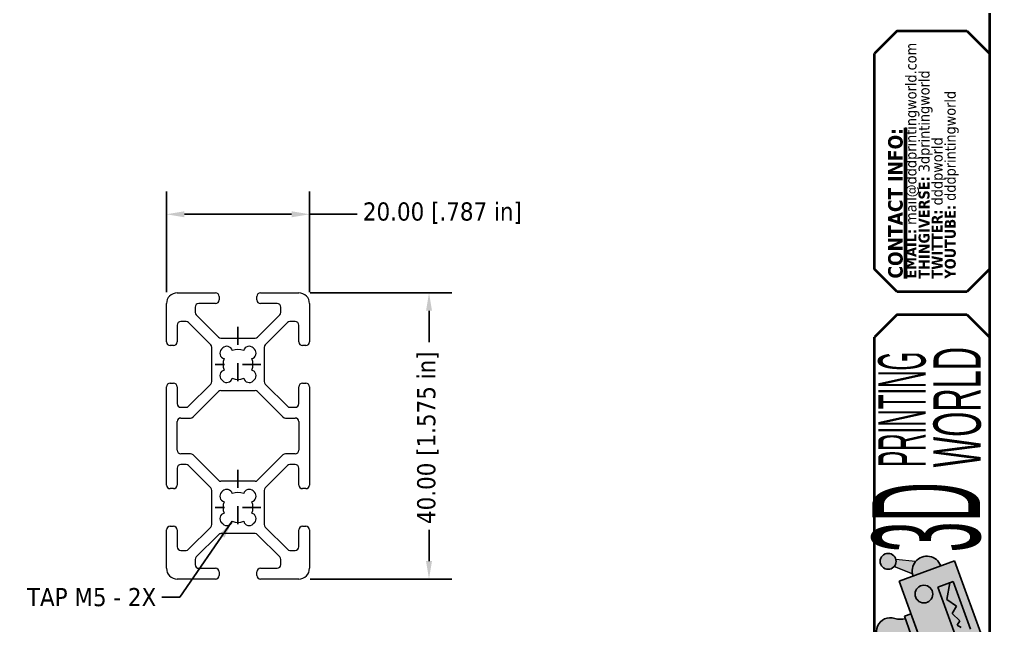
# Model space of a CAD drawing. Header units: inches. Extents: x 0.5 to 16.9, y 0.2 to 10.8.
# Drawn here: x 11.54 to 16.88, y 4.35 to 7.68 of the extents above; entities that cross this region are included whole.
import ezdxf

# ---------------------------------------------------------------- set-up
doc = ezdxf.new("R2010")
doc.units = ezdxf.units.IN
doc.header["$MEASUREMENT"] = 0
doc.linetypes.add('CHAIN', pattern=[0.7087, 0.4724, -0.0591, 0.1181, -0.0591])
doc.layers.get('0').update_dxf_attribs({"lineweight": 25})
for name, color, linetype, lineweight in [('Center Mark (ANSI)', 7, 'Continuous', 25), ('Dimension (ANSI)', 7, 'Continuous', 25), ('Symbol (ANSI)', 7, 'Continuous', 25), ('TITLE', 7, 'Continuous', 35), ('Title (ANSI)', 7, 'Continuous', 50), ('Visible (ANSI)', 7, 'Continuous', 18)]:
    doc.layers.add(name, color=color, linetype=linetype, lineweight=lineweight)
doc.layers.add('Hatch (ANSI)', color=9, linetype='Continuous', lineweight=18, true_color=0x808080)
doc.styles.add('Note Text (ANSI)', font='tahoma.ttf')
doc.styles.add('Text Style133', font='tahoma.ttf', dxfattribs={"width": 0.8999999761581421})
doc.styles.add('Text Style260', font='tahomabd.ttf', dxfattribs={"width": 0.8999999761581421})
doc.styles.add('Text Style71', font='tahoma.ttf')
doc.dimstyles.new('Default (ANSI)$7', dxfattribs={"dimtxt": 0.1000000014901161, "dimasz": 0.09842519462108612, "dimexe": 0.125, "dimexo": 0.0625, "dimgap": 0.03149606299212598, "dimtad": 0, "dimtih": 1, "dimtoh": 1, "dimdec": 3, "dimrnd": 1e-08, "dimzin": 4, "dimdsep": 46, "dimtxsty": 'Note Text (ANSI)', "dimblk": 'CLOSED', "dimcen": 0.09, "dimdle": 0.3937007874015748, "dimclrd": 256, "dimclre": 256, "dimclrt": 256, "dimadec": 0, "dimazin": 1, "dimtfac": 1.200000047683716, "dimtofl": 0, "dimtmove": 0, "dimatfit": 3, "dimfxl": 0, "dimtolj": 1, "dimtzin": 4, "dimlwd": -1, "dimlwe": -1, "dimarcsym": 0})
doc.dimstyles.new('Default - mm [in] (ANSI)', dxfattribs={"dimtxt": 0.1000000014901161, "dimasz": 0.09842519462108612, "dimexe": 0.125, "dimexo": 0.063, "dimgap": 0.03149606299212598, "dimtad": 0, "dimtoh": 1, "dimlfac": 25.4, "dimrnd": 1e-08, "dimzin": 4, "dimdsep": 46, "dimtxsty": 'Note Text (ANSI)', "dimcen": 0.09, "dimdle": 0.3937007874015748, "dimclrd": 256, "dimclre": 256, "dimclrt": 256, "dimadec": 1, "dimazin": 1, "dimtfac": 1.200000047683716, "dimtofl": 0, "dimtmove": 0, "dimatfit": 3, "dimfxl": 0, "dimtolj": 1, "dimtzin": 4, "dimlwd": -1, "dimlwe": -1, "dimarcsym": 0})

# ---------------------------------------------------------------- blocks, each defined once
blk = doc.blocks.new('Borders B-Size')
at = {"layer": 'TITLE'}
blk.add_line((16.875, 10.625), (16.875, 0.3750000000000016), dxfattribs=at)
blk = doc.blocks.new('Title Blocks 3DPW')
at = {"layer": 'Hatch (ANSI)', "true_color": 0xff0000}
h = blk.add_hatch(color=1, dxfattribs=at)
edge = h.paths.add_edge_path()
edge.add_arc((16.07116928812325, 4.736826005864963), 0.04390881593084733, 0, 360)
h = blk.add_hatch(color=1, dxfattribs=at)
edge = h.paths.add_edge_path()
edge.add_arc((16.2844687974179, 4.684091238952684), 0.08131262209382979, 19.99999999999659, 199.9999999999966)
edge.add_line((16.20805992645957, 4.656280684289962), (16.36087766837623, 4.711901793615398))
h = blk.add_hatch(color=1, dxfattribs=at)
edge = h.paths.add_edge_path()
edge.add_line((16.22135728745229, 4.735361891587832), (16.11374911073551, 4.747547144924953))
edge.add_arc((16.07116928812307, 4.73682600586502), 0.04390881593084733, -41.906600689566915, 14.132685650908513, ccw=False)
edge.add_line((16.10384774837997, 4.707498504237924), (16.20473686449058, 4.668136259057792))
edge.add_arc((16.2864696801587, 4.683596553872048), 0.0831821728063324, 141.5147691876351, 190.7113157737133, ccw=False)
for points in [[(16.60414987263619, 4.281259107896962), (16.43728653933456, 4.739712348278118), (16.13165105550127, 4.628470129627253), (16.2985143888029, 4.170016889246096)], [(16.42933941475884, 4.626251950689844), (16.34494828422678, 4.595536091140098), (16.44087099645197, 4.331990605288536), (16.52526212698404, 4.362706464838282)], [(16.19710147912807, 4.448646568618896), (16.16048932592362, 4.435320834640084), (16.19645181197166, 4.336514716275634), (16.23306396517611, 4.349840450254447)]]:
    blk.add_hatch(color=1, dxfattribs=at).paths.add_polyline_path(points)
h = blk.add_hatch(color=1, dxfattribs=at)
edge = h.paths.add_edge_path()
edge.add_arc((16.26831753599648, 4.556806110339328), 0.04878757325629731, 0, 360)
h = blk.add_hatch(color=1, dxfattribs=at)
edge = h.paths.add_edge_path()
edge.add_arc((16.14267535484472, 4.582090893914222), 0.1642514966295953, 257.6776180235324, 278.246366780819)
edge.add_line((16.16623392504392, 4.419537678273216), (16.19070721285135, 4.352297872642501))
edge.add_arc((16.27714749399113, 4.212631728063624), 0.1642514966295384, 121.7536332191748, 142.3223819764626)
edge.add_arc((16.08199969745246, 4.350805249759896), 0.07531078964894344, 70.10958165685128, 329.89041834315066, ccw=False)
at = {"layer": 'TITLE'}
for p, q in [((16.12056226283552, 7.656850746068798), (15.99556226283552, 7.5318507460688)), ((16.12056226283552, 7.656850746068798), (16.50460035672961, 7.656850746068798)), ((16.50460035672961, 7.656850746068798), (16.62960035672961, 7.5318507460688)), ((15.99556226283552, 6.344860484856919), (15.99556226283552, 7.5318507460688)), ((16.12056226283552, 6.219860484856918), (15.99556226283552, 6.344860484856919)), ((16.62960035672961, 6.344860484856919), (16.50460035672961, 6.219860484856918)), ((16.50460035672961, 6.219860484856918), (16.12056226283552, 6.219860484856918)), ((16.12056226283552, 6.094860484856919), (15.99556226283552, 5.969860484856918)), ((16.12056226283552, 6.094860484856919), (16.50460035672962, 6.094860484856919)), ((16.50460035672962, 6.094860484856919), (16.62960035672962, 5.969860484856918)), ((15.99556226283551, 3.974009218613861), (15.99556226283552, 5.969860484856918))]:
    blk.add_line(p, q, dxfattribs=at)
at = {"layer": 'Title (ANSI)', "lineweight": 18}
for p, q in [((16.20473686449058, 4.668136259057793), (16.10384774837997, 4.707498504237924)), ((16.22135728745229, 4.735361891587832), (16.11374911073551, 4.747547144924953)), ((16.20805992645957, 4.656280684289962), (16.36087766837622, 4.711901793615397)), ((16.23306396517611, 4.349840450254447), (16.19710147912807, 4.448646568618896)), ((16.19070721285135, 4.352297872642501), (16.16623392504392, 4.419537678273216))]:
    blk.add_line(p, q, dxfattribs=at)
at = {"layer": 'Title (ANSI)', "lineweight": 25}
for p, q in [((16.43728653933456, 4.739712348278118), (16.13165105550127, 4.628470129627253)), ((16.60414987263619, 4.281259107896962), (16.43728653933456, 4.739712348278118)), ((16.13165105550127, 4.628470129627253), (16.2985143888029, 4.170016889246096)), ((16.42933941475884, 4.626251950689844), (16.34494828422678, 4.595536091140098)), ((16.34494828422678, 4.595536091140098), (16.44087099645197, 4.331990605288536)), ((16.3948222063512, 4.527270644381609), (16.41042218640646, 4.619366642654762)), ((16.52526212698404, 4.362706464838282), (16.42933941475884, 4.626251950689844)), ((16.44707637540014, 4.490034838923044), (16.3948222063512, 4.527270644381609)), ((16.42330730515153, 4.449008478636783), (16.44707637540014, 4.490034838923044)), ((16.16048932592362, 4.435320834640084), (16.19710147912807, 4.448646568618896)), ((16.19645181197166, 4.336514716275634), (16.16048932592362, 4.435320834640084)), ((16.46567732066313, 4.409784611294619), (16.42330730515153, 4.449008478636783)), ((16.45170227678944, 4.385663129933261), (16.46567732066313, 4.409784611294619)), ((16.47377584616669, 4.372874566251167), (16.45170227678944, 4.385663129933261))]:
    blk.add_line(p, q, dxfattribs=at)
for centre, radius in [((16.07116928812325, 4.736826005864963), 0.04390881593084733), ((16.26831753599648, 4.556806110339328), 0.04878757325629731)]:
    blk.add_circle(centre, radius, dxfattribs=at)
for centre, radius, start, end in [((16.2844687974179, 4.684091238952684), 0.08131262209382978, 19.99999999999659, 200.0000000000028), ((16.08199969745246, 4.350805249759896), 0.07531078964894343, 70.10958165685129, 329.8904183431527), ((16.14267535484472, 4.582090893914222), 0.1642514966295952, 257.6776180235324, 278.246366780819), ((16.14267535484472, 4.582090893914096), 0.1642514966294677, 257.6776180235247, 278.2463667808274)]:
    blk.add_arc(centre, radius, start, end, dxfattribs=at)
at = {"layer": 'Title (ANSI)', "lineweight": 18}
for centre, radius, start, end in [((16.07116928812307, 4.73682600586502), 0.04390881593084733, 318.0933993104331, 14.13268565090847), ((16.2864696801587, 4.683596553872048), 0.08318217280633239, 141.5147691876351, 190.7113157737133)]:
    blk.add_arc(centre, radius, start, end, dxfattribs=at)
at = {"layer": 'Visible (ANSI)', "lineweight": 18}
for p, q in [((16.10384774837997, 4.707498504237924), (16.20473686449058, 4.668136259057793)), ((16.22135728745229, 4.735361891587832), (16.11374911073551, 4.747547144924953)), ((16.13165105550127, 4.628470129627253), (16.2985143888029, 4.170016889246096)), ((16.16048932592362, 4.435320834640084), (16.19645181197166, 4.336514716275635))]:
    blk.add_line(p, q, dxfattribs=at)
at = {"layer": 'Visible (ANSI)', "lineweight": 25}
for p, q in [((16.43728653933456, 4.739712348278118), (16.13165105550127, 4.628470129627253)), ((16.60414987263619, 4.281259107896962), (16.43728653933456, 4.739712348278118)), ((16.34494828422678, 4.595536091140099), (16.42933941475884, 4.626251950689844)), ((16.44087099645198, 4.331990605288532), (16.34494828422678, 4.595536091140098)), ((16.3948222063512, 4.527270644381609), (16.41042218640646, 4.619366642654762)), ((16.42933941475884, 4.626251950689844), (16.52526212698404, 4.362706464838279)), ((16.44707637540014, 4.490034838923038), (16.39482220635121, 4.5272706443816)), ((16.42330730515153, 4.44900847863678), (16.44707637540014, 4.490034838923044)), ((16.19710147912807, 4.448646568618896), (16.16048932592362, 4.435320834640085)), ((16.46567732066313, 4.40978461129462), (16.42330730515154, 4.449008478636783)), ((16.45170227678944, 4.385663129933261), (16.46567732066313, 4.409784611294619)), ((16.4737758461667, 4.372874566251168), (16.45170227678944, 4.385663129933261))]:
    blk.add_line(p, q, dxfattribs=at)
for centre, radius in [((16.07116928812325, 4.736826005864963), 0.04390881593084733), ((16.26831753599648, 4.556806110339328), 0.04878757325629731)]:
    blk.add_circle(centre, radius, dxfattribs=at)
for centre, radius, start, end in [((16.28446879741791, 4.684091238952687), 0.08131262209383144, 19.9999999999975, 200.0000000000023), ((16.14267535484473, 4.582090893914163), 0.1642514966295343, 257.6776180235248, 278.2463667808191)]:
    blk.add_arc(centre, radius, start, end, dxfattribs=at)
at = {"layer": 'TITLE', "color": 7, "style": 'Text Style133', "width": 0.9}
blk.add_attdef('PART_NUMBER_001', (16.56688816874242, 3.073301468613359), '', height=0.1000000031914298, rotation=90, dxfattribs=at)
at = {"layer": 'TITLE', "color": 7, "style": 'Text Style71'}
blk.add_attdef('DESCRIPTION_001', (16.59502083967158, 0.3842650116181854), '', height=0.1399999997747226, rotation=89.99999999998299, dxfattribs=at)
at = {"layer": 'Title (ANSI)', "insert": (16.07112865049924, 6.292925239483381), "char_height": 0.1000000031914298, "width": 2.944852059000032, "attachment_point": 1, "rotation": 90, "line_spacing_factor": 0.7194134593009949, "style": 'Note Text (ANSI)'}
blk.add_mtext('{\\fTahoma|b1|i0|c0|p34;\\H0.8x;\\LCONTACT INFO:\\H1.25x;\\P\\H0.6x;\\lEMAIL:\\fTahoma|b0|i0|c0|p34; mail@dddprintingworld.com\\H1.4679x; \\H0.68124x;\\P\\fTahoma|b1|i0|c0|p34;THINGIVERSE:\\fTahoma|b0|i0|c0|p34; 3dprintingworld\\fTahoma|b1|i0|c0|p34;\\H1.27973x;\\L \\H1.30236x;\\P\\H0.6x;\\lTWITTER:\\fTahoma|b0|i0|c0|p34; dddpworld\\H1.27205x; \\H0.78613x;\\P\\fTahoma|b1|i0|c0|p34;YOUTUBE:\\fTahoma|b0|i0|c0|p34; dddprintingworld\\H1.27174x; }', dxfattribs=at)
at = {"layer": 'Title (ANSI)', "color": 156, "true_color": 0x07467a, "attachment_point": 1, "rotation": 90, "style": 'Note Text (ANSI)'}
for s, insert, char_height, width in [('\\fRavie|b0|i0;\\W0.38;\\H0.2610;PRINTING', (16.0163752699986, 5.256615040569998), 0.2610000099722795, 3.840913131700948), ('\\fRavie|b0|i0;\\W0.51;\\H0.2610;WORLD', (16.32032026060453, 5.254130256618255), 0.2610000099722795, 2.760656313410054), ('\\fRavie|b0|i0;\\W0.38;\\H0.5930;3D', (15.98375841229462, 4.787085645049777), 0.5929999933468075, 3.143674205359468)]:
    blk.add_mtext(s, dxfattribs=dict(at, insert=insert, char_height=char_height, width=width))
at = {"layer": 'Title (ANSI)', "color": 7, "style": 'Text Style260', "width": 0.9}
blk.add_attdef('CUSTOMER_001', (16.23920807644805, 0.3972007583186815), '', height=0.1700000030787911, rotation=90, dxfattribs=at)
blk = doc.blocks.new('*D15')
at = {"layer": 'Defpoints', "color": 0, "transparency": 16777216}
for p in [(13.13225693998273, 6.61032876877579), (12.34485536517958, 6.118797751780074), (13.13225693998273, 6.118797751780074)]:
    blk.add_point(p, dxfattribs=at)
at = {"layer": 'Dimension (ANSI)', "transparency": 16777216}
for p, q in [((12.34485536517958, 6.181797751780073), (12.34485536517958, 6.73532876877579)), ((13.13225693998273, 6.181797751780073), (13.13225693998273, 6.73532876877579)), ((12.44328055980066, 6.61032876877579), (13.03383174536164, 6.61032876877579)), ((13.13225693998273, 6.61032876877579), (13.39450049029444, 6.61032876877579))]:
    blk.add_line(p, q, dxfattribs=at)
for points in [[(12.44328055980066, 6.626732967879304), (12.44328055980066, 6.593924569672275), (12.34485536517958, 6.61032876877579)], [(13.03383174536164, 6.626732967879304), (13.03383174536164, 6.593924569672275), (13.13225693998273, 6.61032876877579)]]:
    blk.add_solid(points, dxfattribs=at)
at = {"layer": 'Dimension (ANSI)', "transparency": 16777216, "insert": (13.42599655328656, 6.675741798206325), "char_height": 0.1000000014901161, "attachment_point": 1, "style": 'Note Text (ANSI)'}
blk.add_mtext('\\A1;20.00 [.787 in]', dxfattribs=at)
blk = doc.blocks.new('*D16')
at = {"layer": 'Defpoints', "color": 0, "transparency": 16777216}
for p in [(13.0732018218725, 6.177852869890313), (13.0732018218725, 4.603049720284012), (13.78986383754389, 4.603049720284012)]:
    blk.add_point(p, dxfattribs=at)
at = {"layer": 'Dimension (ANSI)', "transparency": 16777216}
for p, q in [((13.1362018218725, 6.177852869890313), (13.91486383754389, 6.177852869890313)), ((13.78986383754389, 6.079427675269227), (13.78986383754389, 5.9067022312103)), ((13.78986383754389, 4.701474914905099), (13.78986383754389, 4.87420035896403)), ((13.1362018218725, 4.603049720284012), (13.91486383754389, 4.603049720284012))]:
    blk.add_line(p, q, dxfattribs=at)
for points in [[(13.77345963844037, 6.079427675269227), (13.8062680366474, 6.079427675269227), (13.78986383754389, 6.177852869890313)], [(13.77345963844037, 4.701474914905099), (13.8062680366474, 4.701474914905099), (13.78986383754389, 4.603049720284012)]]:
    blk.add_solid(points, dxfattribs=at)
at = {"layer": 'Dimension (ANSI)', "transparency": 16777216, "insert": (13.72445080811335, 4.905696421956152), "char_height": 0.1000000014901161, "attachment_point": 1, "rotation": 90, "style": 'Note Text (ANSI)'}
blk.add_mtext('\\A1;40.00 [1.575 in]', dxfattribs=at)
blk = doc.blocks.new('_Closed')
at = {"color": 0, "linetype": 'ByBlock', "lineweight": -2}
for p, q in [((-1, 0.1666666666666667), (0, 0)), ((-1, 0.1666666666666667), (-1, -0.1666666666666667)), ((0, 0), (-1, -0.1666666666666667)), ((0, 0), (-1, 0))]:
    blk.add_line(p, q, dxfattribs=at)

msp = doc.modelspace()

# ---------------------------------------------------------------- linework, layer by layer
at = {"layer": 'Center Mark (ANSI)', "linetype": 'CHAIN', "ltscale": 0.1846121698617935}
for p, q in [((12.73855615258115, 5.991652082488735), (12.73855615258115, 5.659152082488736)), ((12.73855615258115, 5.204250507685586), (12.73855615258115, 4.871750507685586))]:
    msp.add_line(p, q, dxfattribs=at)
at = {"layer": 'Center Mark (ANSI)', "linetype": 'CHAIN', "ltscale": 0.1387813240289688}
for p, q in [((12.86355615258115, 5.784152082488736), (12.61355615258115, 5.784152082488736)), ((12.86355615258115, 4.996750507685586), (12.61355615258115, 4.996750507685586))]:
    msp.add_line(p, q, dxfattribs=at)
at = {"layer": 'Visible (ANSI)'}
for p, q in [((12.40391048328981, 6.17785286989031), (12.61501284549454, 6.177852869890309)), ((12.63501284549454, 6.157852869890309), (12.63501284549454, 6.138797751780073)), ((12.84209945966777, 6.138797751780073), (12.84209945966777, 6.157852869890309)), ((12.86209945966777, 6.17785286989031), (13.07320182187249, 6.17785286989031)), ((12.34485536517958, 5.907695389575348), (12.34485536517958, 6.118797751780074)), ((12.50253253053391, 6.098797751780072), (12.50253253053391, 6.070218250262961)), ((12.61501284549454, 6.118797751780074), (12.52253253053391, 6.118797751780073)), ((12.9545797746284, 6.118797751780074), (12.86209945966777, 6.118797751780074)), ((12.9745797746284, 6.070218250262961), (12.9745797746284, 6.098797751780074)), ((13.13225693998273, 6.118797751780074), (13.13225693998273, 5.907695389575349)), ((12.50839039491018, 6.05607611463923), (12.63055892488913, 5.93390758466028)), ((12.84655338027317, 5.933907584660279), (12.96872191025213, 6.056076114639231)), ((12.40391048328981, 6.000175704535978), (12.40391048328982, 5.907695389575349)), ((12.45248998480693, 6.020175704535979), (12.42391048328981, 6.020175704535979)), ((12.58880065040961, 5.892149310180758), (12.46663212043066, 6.014317840159709)), ((13.01048018473165, 6.01431784015971), (12.8883116547527, 5.892149310180758)), ((13.05320182187249, 6.020175704535978), (13.02462232035538, 6.02017570453598)), ((13.07320182187249, 5.907695389575349), (13.07320182187249, 6.000175704535979)), ((12.64470106051286, 5.92804972028401), (12.83241124464944, 5.92804972028401)), ((12.38391048328981, 5.88769538957535), (12.36485536517958, 5.88769538957535)), ((12.59465851478588, 5.690296990420442), (12.59465851478588, 5.878007174557029)), ((12.64782757123696, 5.867809596021059), (12.65489863904883, 5.874880663832923)), ((12.82221366611348, 5.874880663832923), (12.82928473392534, 5.867809596021059)), ((12.88245379037643, 5.878007174557028), (12.88245379037643, 5.690296990420442)), ((13.11225693998273, 5.887695389575349), (13.09320182187249, 5.88769538957535)), ((12.34485536517958, 5.120293814772199), (12.34485536517958, 5.66060877540212)), ((12.36485536517958, 5.680608775402121), (12.38391048328981, 5.680608775402121)), ((12.40391048328981, 5.660608775402121), (12.40391048328981, 5.568128460441491)), ((12.46663212043066, 5.55398632481776), (12.58880065040961, 5.676154854796711)), ((12.65489863904883, 5.693423501144546), (12.64782757123696, 5.700494568956412)), ((12.82928473392534, 5.700494568956412), (12.82221366611348, 5.693423501144546)), ((12.8883116547527, 5.67615485479671), (13.01048018473165, 5.553986324817759)), ((13.07320182187249, 5.568128460441491), (13.07320182187249, 5.660608775402121)), ((13.09320182187249, 5.680608775402121), (13.11225693998273, 5.680608775402121)), ((13.13225693998273, 5.660608775402121), (13.13225693998273, 5.120293814772199)), ((12.49109355127946, 5.494931206707524), (12.63055892488913, 5.63439658031719)), ((12.64470106051286, 5.640254444693459), (12.83241124464944, 5.640254444693459)), ((12.84655338027317, 5.63439658031719), (12.98601875388284, 5.494931206707523)), ((12.42391048328981, 5.54812846044149), (12.45248998480693, 5.54812846044149)), ((13.02462232035538, 5.54812846044149), (13.05320182187249, 5.54812846044149)), ((12.40391048328981, 5.311829247843066), (12.40391048328982, 5.469073342331255)), ((12.42391048328981, 5.489073342331254), (12.47695141565573, 5.489073342331254)), ((13.00016088950657, 5.489073342331254), (13.05320182187249, 5.489073342331254)), ((13.07320182187249, 5.469073342331254), (13.07320182187249, 5.311829247843066)), ((12.47695141565573, 5.291829247843066), (12.42391048328981, 5.291829247843066)), ((13.05320182187249, 5.291829247843066), (13.00016088950657, 5.291829247843065)), ((12.45248998480693, 5.23277412973283), (12.42391048328981, 5.232774129732829)), ((12.63055892488913, 5.14650600985713), (12.49109355127946, 5.285971383466796)), ((12.98601875388284, 5.285971383466796), (12.84655338027318, 5.14650600985713)), ((13.05320182187249, 5.232774129732829), (13.02462232035538, 5.232774129732829)), ((12.40391048328981, 5.212774129732829), (12.40391048328982, 5.120293814772199)), ((12.58880065040961, 5.104747735377609), (12.46663212043066, 5.226916265356561)), ((13.01048018473165, 5.226916265356561), (12.8883116547527, 5.104747735377609)), ((13.07320182187249, 5.120293814772199), (13.07320182187249, 5.212774129732829)), ((12.83241124464944, 5.140648145480861), (12.64470106051286, 5.14064814548086)), ((12.38391048328981, 5.100293814772199), (12.36485536517958, 5.1002938147722)), ((12.59465851478588, 4.902895415617292), (12.59465851478588, 5.090605599753879)), ((12.64782757123696, 5.080408021217909), (12.65489863904883, 5.087479089029774)), ((12.82221366611348, 5.087479089029774), (12.82928473392534, 5.080408021217909)), ((12.88245379037643, 5.090605599753879), (12.88245379037643, 4.902895415617292)), ((13.11225693998273, 5.1002938147722), (13.09320182187249, 5.1002938147722)), ((12.65489863904883, 4.906021926341396), (12.64782757123696, 4.913092994153262)), ((12.82928473392534, 4.913092994153263), (12.82221366611348, 4.906021926341396)), ((12.34485536517958, 4.662104838394247), (12.34485536517958, 4.873207200598971)), ((12.36485536517958, 4.893207200598971), (12.38391048328981, 4.893207200598971)), ((12.40391048328982, 4.873207200598971), (12.40391048328982, 4.780726885638341)), ((12.46663212043066, 4.76658475001461), (12.58880065040961, 4.888753279993561)), ((12.8883116547527, 4.88875327999356), (13.01048018473165, 4.76658475001461)), ((13.07320182187249, 4.780726885638342), (13.07320182187249, 4.873207200598971)), ((13.09320182187249, 4.893207200598972), (13.11225693998273, 4.893207200598972)), ((13.13225693998273, 4.873207200598971), (13.13225693998273, 4.662104838394247)), ((12.63055892488913, 4.84699500551404), (12.50839039491018, 4.72482647553509)), ((12.83241124464944, 4.85285286989031), (12.64470106051286, 4.85285286989031)), ((12.96872191025213, 4.72482647553509), (12.84655338027318, 4.84699500551404)), ((12.42391048328981, 4.760726885638341), (12.45248998480693, 4.760726885638341)), ((13.02462232035538, 4.760726885638341), (13.05320182187249, 4.760726885638341)), ((12.50253253053391, 4.710684339911359), (12.50253253053391, 4.682104838394246)), ((12.9745797746284, 4.682104838394246), (12.9745797746284, 4.710684339911359)), ((12.52253253053391, 4.662104838394247), (12.61501284549454, 4.662104838394247)), ((12.86209945966777, 4.662104838394247), (12.9545797746284, 4.662104838394247)), ((12.61501284549454, 4.603049720284011), (12.40391048328982, 4.60304972028401)), ((12.63501284549454, 4.642104838394247), (12.63501284549454, 4.62304972028401)), ((12.84209945966777, 4.62304972028401), (12.84209945966777, 4.642104838394247)), ((13.07320182187249, 4.603049720284011), (12.86209945966777, 4.60304972028401))]:
    msp.add_line(p, q, dxfattribs=at)
for centre, radius, start, end in [((12.40391048328982, 6.118797751780074), 0.05905511811023671, 90, 180), ((12.61501284549454, 6.157852869890309), 0.01999999999999954, 0, 90), ((12.86209945966777, 6.15785286989031), 0.01999999999999954, 90, 180), ((13.07320182187249, 6.118797751780074), 0.059055118110236, 0, 90), ((12.52253253053391, 6.098797751780072), 0.01999999999999989, 90, 180), ((12.61501284549454, 6.138797751780073), 0.01999999999999989, 270, 0), ((12.86209945966777, 6.138797751780073), 0.01999999999999885, 180, 270), ((12.9545797746284, 6.098797751780076), 0.01999999999999849, 0, 90), ((12.52253253053391, 6.070218250262962), 0.02000000000000129, 180, 224.9999999999985), ((12.9545797746284, 6.070218250262959), 0.01999999999999769, 315.0000000000014, 0), ((12.42391048328981, 6.000175704535978), 0.01999999999999989, 90, 180), ((12.45248998480692, 6.000175704535978), 0.02000000000000066, 44.99999999999859, 90), ((13.02462232035538, 6.000175704535976), 0.02000000000000339, 90.00000000000801, 134.9999999999986), ((13.05320182187249, 6.00017570453598), 0.01999999999999814, 0, 90.00000000000807), ((12.64470106051286, 5.94804972028401), 0.02000000000000029, 225.0000000000043, 270), ((12.83241124464944, 5.948049720284009), 0.01999999999999954, 270, 314.9999999999986), ((12.36485536517958, 5.907695389575348), 0.01999999999999954, 180, 270), ((12.38391048328981, 5.90769538957535), 0.02000000000000129, 270, 0), ((12.57465851478588, 5.878007174557027), 0.02000000000000164, 0, 45.00000000000284), ((12.67680781372575, 5.852971489156002), 0.03098425196850354, 13.7546304711413, 135), ((12.80030449143655, 5.852971489156002), 0.03098425196850402, 45, 166.24536952886), ((12.90245379037643, 5.878007174557028), 0.01999999999999893, 135, 180), ((13.09320182187249, 5.907695389575349), 0.02000000000000059, 180, 270), ((13.11225693998273, 5.907695389575347), 0.01999999999999885, 270, 0), ((12.66973674591388, 5.845900421344137), 0.03098425196850415, 135.0000000000009, 256.2453695288609), ((12.73855615258115, 5.784152082488735), 0.08250000000000052, 67.43891450843601, 112.5610854915642), ((12.80737555924842, 5.845900421344137), 0.03098425196850453, 283.7546304711442, 45), ((12.73855615258115, 5.784152082488736), 0.0824999999999997, 157.4389145084372, 202.5610854915641), ((12.73855615258115, 5.784152082488736), 0.0825, 337.4389145084363, 22.56108549156287), ((12.66973674591388, 5.722403743633333), 0.03098425196850391, 103.7546304711392, 225), ((12.80737555924842, 5.722403743633333), 0.03098425196850507, 315.0000000000046, 76.24536952886116), ((12.36485536517958, 5.660608775402121), 0.01999999999999954, 90, 180), ((12.38391048328981, 5.660608775402121), 0.01999999999999954, 0, 90), ((12.57465851478588, 5.690296990420443), 0.01999999999999992, 314.9999999999972, 0), ((12.67680781372575, 5.715332675821467), 0.03098425196850339, 225, 346.2453695288625), ((12.73855615258115, 5.784152082488737), 0.08250000000000243, 247.4389145084386, 292.5610854915635), ((12.80030449143655, 5.715332675821467), 0.03098425196850343, 193.75463047114, 315.0000000000009), ((12.90245379037643, 5.690296990420443), 0.02000000000000199, 180, 225), ((13.09320182187249, 5.660608775402122), 0.0199999999999992, 90, 180), ((13.11225693998273, 5.660608775402122), 0.01999999999999832, 0, 90.00000000000807), ((12.64470106051286, 5.620254444693462), 0.01999999999999782, 90, 135.0000000000028), ((12.83241124464944, 5.620254444693461), 0.01999999999999849, 44.99999999999716, 90), ((12.42391048328981, 5.56812846044149), 0.01999999999999989, 180, 270.000000000004), ((12.45248998480693, 5.568128460441491), 0.02000000000000007, 270, 315), ((13.02462232035538, 5.568128460441487), 0.01999999999999732, 224.9999999999957, 270), ((13.05320182187249, 5.568128460441489), 0.01999999999999797, 270, 0), ((12.42391048328981, 5.469073342331255), 0.01999999999999989, 90, 180), ((12.47695141565573, 5.509073342331256), 0.02000000000000164, 270, 314.9999999999986), ((13.00016088950657, 5.509073342331251), 0.01999999999999695, 224.9999999999957, 270), ((13.05320182187249, 5.469073342331257), 0.01999999999999814, 0, 90), ((12.42391048328981, 5.311829247843066), 0.01999999999999972, 180, 270), ((12.47695141565573, 5.271829247843064), 0.02000000000000153, 45.00000000000284, 90), ((13.00016088950658, 5.271829247843058), 0.02000000000000671, 90.00000000000801, 134.9999999999915), ((13.05320182187249, 5.311829247843063), 0.01999999999999814, 270, 0), ((12.42391048328981, 5.212774129732829), 0.01999999999999954, 90, 180), ((12.45248998480692, 5.212774129732829), 0.02000000000000066, 44.99999999999859, 90), ((13.02462232035538, 5.212774129732829), 0.01999999999999937, 90, 134.9999999999986), ((13.05320182187249, 5.212774129732831), 0.01999999999999814, 0, 90), ((12.64470106051286, 5.16064814548086), 0.01999999999999998, 225.0000000000014, 270), ((12.83241124464944, 5.160648145480859), 0.01999999999999893, 270, 315), ((12.36485536517958, 5.120293814772199), 0.01999999999999954, 180, 270), ((12.38391048328981, 5.120293814772201), 0.02000000000000129, 270, 0), ((12.57465851478588, 5.090605599753877), 0.02000000000000199, 0, 45.00000000000284), ((12.66973674591388, 5.058498846540987), 0.03098425196850474, 135.0000000000046, 256.2453695288612), ((12.67680781372575, 5.065569914352852), 0.03098425196850361, 13.75463047113879, 135), ((12.73855615258115, 4.996750507685587), 0.08249999999999842, 67.43891450843743, 112.5610854915647), ((12.80030449143655, 5.065569914352853), 0.03098425196850349, 45, 166.2453695288612), ((12.80737555924842, 5.058498846540987), 0.03098425196850472, 283.7546304711439, 44.99999999999448), ((12.90245379037643, 5.090605599753876), 0.02000000000000196, 135, 180), ((13.09320182187249, 5.120293814772199), 0.01999999999999963, 180, 270), ((13.11225693998273, 5.120293814772197), 0.0199999999999978, 269.9999999999919, 0), ((12.73855615258115, 4.996750507685586), 0.08250000000000113, 157.4389145084384, 202.5610854915641), ((12.73855615258115, 4.996750507685586), 0.08249999999999964, 337.4389145084355, 22.56108549156287), ((12.66973674591389, 4.935002168830183), 0.03098425196850478, 103.7546304711439, 224.9999999999963), ((12.67680781372575, 4.927931101018317), 0.03098425196850351, 225, 346.2453695288611), ((12.73855615258115, 4.996750507685586), 0.08250000000000082, 247.4389145084362, 292.5610854915641), ((12.80030449143655, 4.927931101018318), 0.03098425196850385, 193.7546304711388, 315), ((12.80737555924842, 4.935002168830183), 0.0309842519685049, 315.0000000000055, 76.24536952886116), ((12.36485536517958, 4.873207200598971), 0.01999999999999954, 90, 180), ((12.38391048328981, 4.873207200598971), 0.01999999999999972, 0, 90), ((12.57465851478588, 4.902895415617293), 0.01999999999999955, 314.9999999999972, 0), ((12.90245379037643, 4.902895415617292), 0.01999999999999849, 180, 225.0000000000085), ((13.09320182187249, 4.873207200598973), 0.0199999999999992, 90, 180), ((13.11225693998273, 4.873207200598974), 0.01999999999999806, 0, 90.00000000000807), ((12.64470106051286, 4.83285286989031), 0.01999999999999963, 90, 134.9999999999986), ((12.83241124464944, 4.832852869890312), 0.01999999999999819, 44.99999999999859, 90), ((12.42391048328981, 4.780726885638342), 0.01999999999999989, 180, 270), ((12.45248998480693, 4.78072688563834), 0.01999999999999885, 270, 315.0000000000042), ((13.02462232035538, 4.780726885638338), 0.0199999999999967, 224.9999999999943, 270), ((13.05320182187249, 4.780726885638339), 0.01999999999999845, 270, 0), ((12.5225325305339, 4.710684339911363), 0.01999999999999223, 134.9999999999943, 180), ((12.9545797746284, 4.710684339911361), 0.01999999999999535, 0, 45.00000000000423), ((12.40391048328982, 4.662104838394247), 0.05905511811023587, 180, 270), ((12.52253253053391, 4.682104838394246), 0.0199999999999992, 180, 270.000000000004), ((12.61501284549454, 4.642104838394248), 0.01999999999999871, 0, 90), ((12.86209945966777, 4.642104838394247), 0.01999999999999954, 90, 180), ((12.9545797746284, 4.682104838394245), 0.01999999999999819, 270, 0), ((13.07320182187249, 4.662104838394247), 0.05905511811023671, 270, 0), ((12.61501284549454, 4.623049720284009), 0.0199999999999992, 270, 0), ((12.86209945966776, 4.623049720284009), 0.01999999999999867, 180, 270)]:
    msp.add_arc(centre, radius, start, end, dxfattribs=at)

# ---------------------------------------------------------------- block references
for name, p in [('Borders B-Size', (0, 0)), ('Title Blocks 3DPW', (0.2453996432703757, -0.03650921861386106))]:
    msp.add_blockref(name, p)

# ---------------------------------------------------------------- texts
at = {"layer": 'Symbol (ANSI)', "insert": (12.28855414882843, 4.553608047558109), "char_height": 0.1000000031914298, "width": 0.7533225487536332, "attachment_point": 3, "style": 'Note Text (ANSI)'}
msp.add_mtext('\\fTahoma|b0|i0;TAP M5 - 2X', dxfattribs=at)

# ---------------------------------------------------------------- dimensions: what is measured, and where the dimension line sits
at = {"layer": 'Dimension (ANSI)'}
for base, p1, p2, angle, override, picture, middle in [((13.13225693998273, 6.61032876877579), (12.34485536517958, 6.118797751780074), (13.13225693998273, 6.118797751780074), 180, {"dimgap": 0.03149606299212598, "dimtoh": 0, "dimdec": 2, "dimlfac": 25.4, "dimtol": 0, "dimlim": 0, "dimtp": 0, "dimtm": -0, "dimtdec": 2, "dimatfit": 2}, '*D15', (13.87089246033233, 6.61032876877579)), ((13.78986383754389, 4.603049720284012), (13.07320182187249, 6.17785286989031), (13.07320182187249, 4.603049720284011), 90, {"dimgap": 0.03149606299212598, "dimtoh": 0, "dimdec": 2, "dimlfac": 25.4, "dimtol": 0, "dimlim": 0, "dimtp": 0, "dimtm": -0, "dimtdec": 2, "dimatfit": 1}, '*D16', (13.78986383754389, 5.390451295087161))]:
    dim = msp.add_linear_dim(base=base, p1=p1, p2=p2, angle=angle, dimstyle='Default - mm [in] (ANSI)', override=override, dxfattribs=at)
    dim.commit()
    dim.dimension.update_dxf_attribs({"geometry": picture, "text_midpoint": middle, "dimtype": 160})

# ---------------------------------------------------------------- leaders
at = {"layer": 'Symbol (ANSI)', "annotation_type": 0, "has_hookline": 1, "hookline_direction": 1, "text_width": 0.7529886021075762}
msp.add_leader([(12.70690352588803, 4.920564149172884), (12.41847540644164, 4.503608045962395), (12.32005021182056, 4.503608045962395)], dimstyle='Default (ANSI)$7', override={"dimtad": 0}, dxfattribs=at)

doc.saveas('drawing.dxf')
